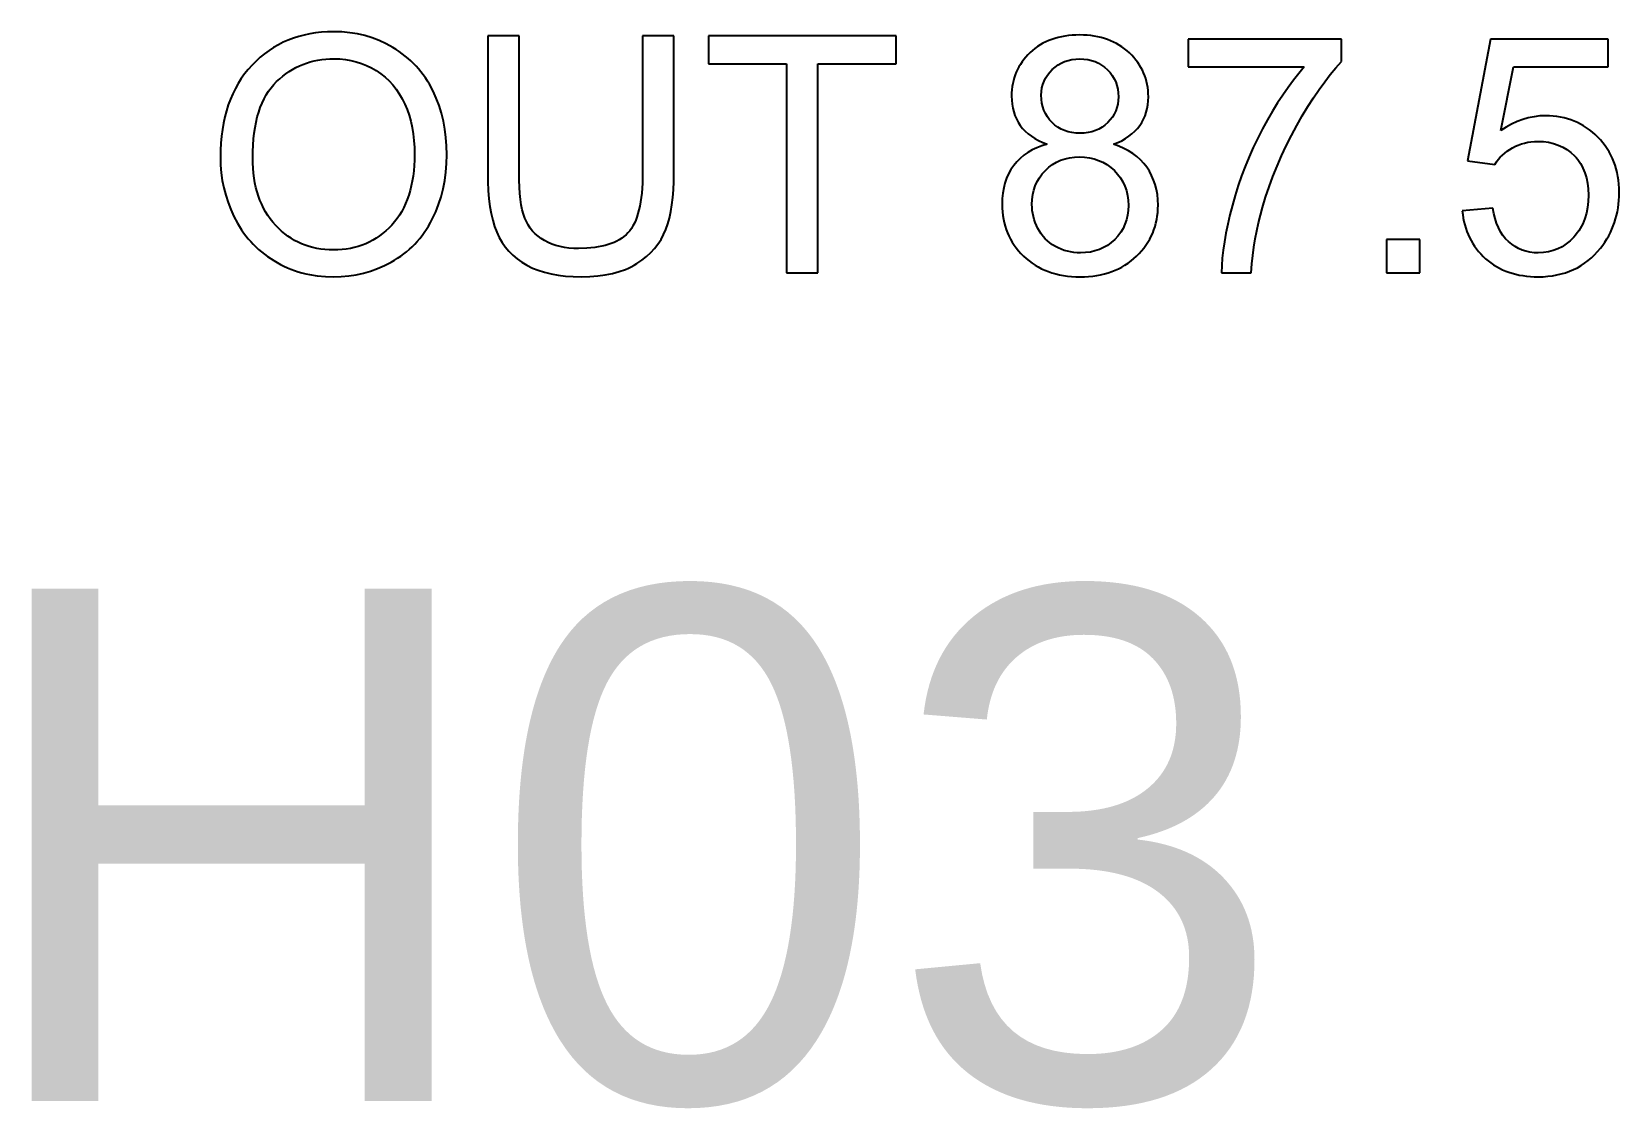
# Model space of a CAD drawing. Header units: millimetres. Extents: x 40 to 1360, y 134 to 546.
# Drawn here: x 314.03 to 328.28, y 346.43 to 356.1 of the extents above; entities that cross this region are included whole.
import ezdxf

# ---------------------------------------------------------------- set-up
doc = ezdxf.new("R2010")
doc.units = ezdxf.units.MM
doc.layers.add('ANNOTATIONS', color=7, linetype='CONTINUOUS', lineweight=18)
doc.layers.add('VISIBLE', color=7, linetype='CONTINUOUS', lineweight=25)
doc.styles.add('CJK', font='Arial Unicode.ttf')

msp = doc.modelspace()

# ---------------------------------------------------------------- linework, layer by layer
at = {"layer": 'VISIBLE'}
for p, q in [((316.37683, 356.04268), (316.33032, 356.02513)), ((316.42463, 356.05789), (316.37683, 356.04268)), ((316.47373, 356.07075), (316.42463, 356.05789)), ((316.52411, 356.08128), (316.47373, 356.07075)), ((316.57579, 356.08947), (316.52411, 356.08128)), ((316.62875, 356.09532), (316.57579, 356.08947)), ((316.68301, 356.09883), (316.62875, 356.09532)), ((316.73856, 356.1), (316.68301, 356.09883)), ((316.81126, 356.0978), (316.73856, 356.1)), ((316.88214, 356.09121), (316.81126, 356.0978)), ((316.9512, 356.08022), (316.88214, 356.09121)), ((317.01846, 356.06483), (316.9512, 356.08022)), ((317.0839, 356.04505), (317.01846, 356.06483)), ((317.14753, 356.02087), (317.0839, 356.04505)), ((318.12063, 356.06229), (318.12063, 354.83395)), ((318.40198, 356.06229), (318.12063, 356.06229)), ((318.40198, 354.8354), (318.40198, 356.06229)), ((319.5114, 356.06229), (319.5114, 354.8354)), ((319.79275, 356.06229), (319.5114, 356.06229)), ((319.79275, 354.83395), (319.79275, 356.06229)), ((320.10165, 356.06229), (320.10165, 355.8114)), ((321.78682, 356.06229), (320.10165, 356.06229)), ((321.78682, 355.8114), (321.78682, 356.06229)), ((323.18484, 356.03148), (323.15753, 356.02098)), ((323.213, 356.04074), (323.18484, 356.03148)), ((323.24203, 356.04877), (323.213, 356.04074)), ((323.27192, 356.05556), (323.24203, 356.04877)), ((323.30267, 356.06112), (323.27192, 356.05556)), ((323.33428, 356.06544), (323.30267, 356.06112)), ((323.36675, 356.06853), (323.33428, 356.06544)), ((323.40008, 356.07038), (323.36675, 356.06853)), ((323.43428, 356.071), (323.40008, 356.07038)), ((323.46866, 356.07036), (323.43428, 356.071)), ((323.50219, 356.06847), (323.46866, 356.07036)), ((323.53487, 356.06531), (323.50219, 356.06847)), ((323.5667, 356.06089), (323.53487, 356.06531)), ((323.59768, 356.0552), (323.5667, 356.06089)), ((323.62782, 356.04826), (323.59768, 356.0552)), ((323.6571, 356.04004), (323.62782, 356.04826)), ((323.68553, 356.03057), (323.6571, 356.04004)), ((323.71311, 356.01983), (323.68553, 356.03057)), ((324.41028, 356.03474), (324.41028, 355.78385)), ((325.78655, 356.03474), (324.41028, 356.03474)), ((325.78655, 355.83171), (325.78655, 356.03474)), ((327.12221, 356.03329), (326.91628, 354.94127)), ((328.17943, 356.03329), (327.12221, 356.03329)), ((328.17943, 355.78385), (328.17943, 356.03329)), ((316.11715, 355.9023), (316.07839, 355.87072)), ((316.1572, 355.93155), (316.11715, 355.9023)), ((316.19854, 355.95845), (316.1572, 355.93155)), ((316.24118, 355.98302), (316.19854, 355.95845)), ((316.28511, 356.00524), (316.24118, 355.98302)), ((316.33032, 356.02513), (316.28511, 356.00524)), ((317.20934, 355.9923), (317.14753, 356.02087)), ((317.26935, 355.95933), (317.20934, 355.9923)), ((317.29846, 355.94131), (317.26935, 355.95933)), ((317.32669, 355.92243), (317.29846, 355.94131)), ((317.35404, 355.90268), (317.32669, 355.92243)), ((317.38052, 355.88206), (317.35404, 355.90268)), ((322.97031, 355.89287), (322.95142, 355.87225)), ((322.99051, 355.91292), (322.97031, 355.89287)), ((323.01179, 355.93206), (322.99051, 355.91292)), ((323.03392, 355.94997), (323.01179, 355.93206)), ((323.05692, 355.96664), (323.03392, 355.94997)), ((323.08078, 355.98208), (323.05692, 355.96664)), ((323.10551, 355.99628), (323.08078, 355.98208)), ((323.13109, 356.00925), (323.10551, 355.99628)), ((323.15753, 356.02098), (323.13109, 356.00925)), ((323.73985, 356.00783), (323.71311, 356.01983)), ((323.76573, 355.99457), (323.73985, 356.00783)), ((323.79076, 355.98004), (323.76573, 355.99457)), ((323.81495, 355.96425), (323.79076, 355.98004)), ((323.83828, 355.94719), (323.81495, 355.96425)), ((323.86076, 355.92888), (323.83828, 355.94719)), ((323.8824, 355.90929), (323.86076, 355.92888)), ((323.90295, 355.88881), (323.8824, 355.90929)), ((323.92217, 355.86777), (323.90295, 355.88881)), ((315.97033, 355.7622), (315.93813, 355.72207)), ((316.00475, 355.80053), (315.97033, 355.7622)), ((316.04092, 355.83679), (316.00475, 355.80053)), ((316.07839, 355.87072), (316.04092, 355.83679)), ((316.3096, 355.72234), (316.3388, 355.74238)), ((316.3388, 355.74238), (316.36865, 355.76082)), ((316.36865, 355.76082), (316.39915, 355.77765)), ((316.39915, 355.77765), (316.43031, 355.79288)), ((316.43031, 355.79288), (316.46211, 355.80651)), ((316.46211, 355.80651), (316.49457, 355.81853)), ((316.49457, 355.81853), (316.52768, 355.82895)), ((316.52768, 355.82895), (316.56144, 355.83777)), ((316.56144, 355.83777), (316.59585, 355.84499)), ((316.59585, 355.84499), (316.63091, 355.8506)), ((316.63091, 355.8506), (316.66663, 355.85461)), ((316.66663, 355.85461), (316.703, 355.85701)), ((316.703, 355.85701), (316.74001, 355.85781)), ((316.74001, 355.85781), (316.79194, 355.85615)), ((316.79194, 355.85615), (316.84257, 355.85115)), ((316.84257, 355.85115), (316.89191, 355.84282)), ((316.89191, 355.84282), (316.93996, 355.83116)), ((316.93996, 355.83116), (316.98672, 355.81617)), ((316.98672, 355.81617), (317.03219, 355.79785)), ((317.03219, 355.79785), (317.07636, 355.7762)), ((317.07636, 355.7762), (317.11925, 355.75122)), ((317.11925, 355.75122), (317.16022, 355.72321)), ((317.40611, 355.86057), (317.38052, 355.88206)), ((317.43083, 355.83822), (317.40611, 355.86057)), ((317.45467, 355.815), (317.43083, 355.83822)), ((317.47764, 355.79092), (317.45467, 355.815)), ((317.49972, 355.76597), (317.47764, 355.79092)), ((317.52093, 355.74015), (317.49972, 355.76597)), ((320.10165, 355.8114), (320.80211, 355.8114)), ((320.80211, 355.8114), (320.80211, 353.93626)), ((321.08345, 355.8114), (321.78682, 355.8114)), ((321.08345, 353.93626), (321.08345, 355.8114)), ((322.8765, 355.76045), (322.86543, 355.73635)), ((322.88888, 355.78396), (322.8765, 355.76045)), ((322.90256, 355.8069), (322.88888, 355.78396)), ((322.91754, 355.82926), (322.90256, 355.8069)), ((322.93383, 355.85104), (322.91754, 355.82926)), ((322.95142, 355.87225), (322.93383, 355.85104)), ((323.16608, 355.73613), (323.18919, 355.76065)), ((323.18919, 355.76065), (323.21464, 355.78308)), ((323.21464, 355.78308), (323.24167, 355.80252)), ((323.24167, 355.80252), (323.27029, 355.81897)), ((323.27029, 355.81897), (323.30049, 355.83243)), ((323.30049, 355.83243), (323.33229, 355.8429)), ((323.33229, 355.8429), (323.36566, 355.85038)), ((323.36566, 355.85038), (323.40063, 355.85487)), ((323.40063, 355.85487), (323.43718, 355.85636)), ((323.43718, 355.85636), (323.4734, 355.85483)), ((323.4734, 355.85483), (323.5081, 355.85024)), ((323.5081, 355.85024), (323.54129, 355.8426)), ((323.54129, 355.8426), (323.57296, 355.83189)), ((323.57296, 355.83189), (323.60311, 355.81812)), ((323.60311, 355.81812), (323.63174, 355.8013)), ((323.63174, 355.8013), (323.65885, 355.78141)), ((323.65885, 355.78141), (323.68444, 355.75847)), ((323.68444, 355.75847), (323.70773, 355.73328)), ((323.94006, 355.84618), (323.92217, 355.86777)), ((323.95663, 355.82405), (323.94006, 355.84618)), ((323.97188, 355.80136), (323.95663, 355.82405)), ((323.9858, 355.77813), (323.97188, 355.80136)), ((323.99839, 355.75434), (323.9858, 355.77813)), ((324.00966, 355.73001), (323.99839, 355.75434)), ((324.41028, 355.78385), (325.45155, 355.78385)), ((325.45155, 355.78385), (325.40223, 355.72567)), ((325.68526, 355.71478), (325.73585, 355.77547)), ((325.73585, 355.77547), (325.78655, 355.83171)), ((327.21648, 355.21246), (327.33105, 355.78385)), ((327.33105, 355.78385), (328.17943, 355.78385)), ((315.88039, 355.63642), (315.85485, 355.59091)), ((315.90815, 355.68014), (315.88039, 355.63642)), ((315.93813, 355.72207), (315.90815, 355.68014)), ((316.17543, 355.59701), (316.19983, 355.62588)), ((316.19983, 355.62588), (316.22591, 355.6526)), ((316.22591, 355.6526), (316.25315, 355.67745)), ((316.25315, 355.67745), (316.28105, 355.7007)), ((316.28105, 355.7007), (316.3096, 355.72234)), ((317.16022, 355.72321), (317.19865, 355.69249)), ((317.19865, 355.69249), (317.23454, 355.65904)), ((317.23454, 355.65904), (317.2679, 355.62287)), ((317.2679, 355.62287), (317.29871, 355.58399)), ((317.54126, 355.71347), (317.52093, 355.74015)), ((317.56071, 355.68591), (317.54126, 355.71347)), ((317.57928, 355.6575), (317.56071, 355.68591)), ((317.59697, 355.62821), (317.57928, 355.6575)), ((317.62973, 355.56704), (317.59697, 355.62821)), ((322.82959, 355.60722), (322.82634, 355.57966)), ((322.83415, 355.6342), (322.82959, 355.60722)), ((322.84002, 355.66061), (322.83415, 355.6342)), ((322.84718, 355.68643), (322.84002, 355.66061)), ((322.85565, 355.71168), (322.84718, 355.68643)), ((322.86543, 355.73635), (322.85565, 355.71168)), ((323.09674, 355.59586), (323.10444, 355.62627)), ((323.10444, 355.62627), (323.11523, 355.6555)), ((323.11523, 355.6555), (323.1291, 355.68356)), ((323.1291, 355.68356), (323.14604, 355.71043)), ((323.14604, 355.71043), (323.16608, 355.73613)), ((323.70773, 355.73328), (323.7279, 355.70667)), ((323.7279, 355.70667), (323.74498, 355.67863)), ((323.74498, 355.67863), (323.75895, 355.64916)), ((323.75895, 355.64916), (323.76981, 355.61826)), ((323.76981, 355.61826), (323.77757, 355.58594)), ((324.0196, 355.70513), (324.00966, 355.73001)), ((324.02822, 355.67969), (324.0196, 355.70513)), ((324.03551, 355.65371), (324.02822, 355.67969)), ((324.04147, 355.62718), (324.03551, 355.65371)), ((324.04611, 355.6001), (324.04147, 355.62718)), ((324.04943, 355.57247), (324.04611, 355.6001)), ((325.3057, 355.59959), (325.25849, 355.53169)), ((325.35361, 355.66425), (325.3057, 355.59959)), ((325.40223, 355.72567), (325.35361, 355.66425)), ((325.58443, 355.58009), (325.63479, 355.64966)), ((325.63479, 355.64966), (325.68526, 355.71478)), ((315.81044, 355.49449), (315.79156, 355.44359)), ((315.83153, 355.5436), (315.81044, 355.49449)), ((315.85485, 355.59091), (315.83153, 355.5436)), ((316.07869, 355.42045), (316.09467, 355.46005)), ((316.09467, 355.46005), (316.11234, 355.49751)), ((316.11234, 355.49751), (316.13169, 355.53282)), ((316.13169, 355.53282), (316.15272, 355.56599)), ((316.15272, 355.56599), (316.17543, 355.59701)), ((317.29871, 355.58399), (317.32699, 355.54239)), ((317.32699, 355.54239), (317.35274, 355.49806)), ((317.35274, 355.49806), (317.37594, 355.45102)), ((317.65879, 355.50308), (317.62973, 355.56704)), ((317.68398, 355.43702), (317.65879, 355.50308)), ((322.82438, 355.55152), (322.82373, 355.52281)), ((322.82373, 355.52281), (322.82495, 355.48506)), ((322.82634, 355.57966), (322.82438, 355.55152)), ((322.82495, 355.48506), (322.82863, 355.44867)), ((323.09057, 355.53151), (323.09211, 355.56428)), ((323.09209, 355.49466), (323.09057, 355.53151)), ((323.09665, 355.45954), (323.09209, 355.49466)), ((323.09211, 355.56428), (323.09674, 355.59586)), ((323.10424, 355.42614), (323.09665, 355.45954)), ((323.77757, 355.58594), (323.78223, 355.55219)), ((323.78228, 355.48323), (323.77776, 355.4508)), ((323.78223, 355.55219), (323.78378, 355.51701)), ((323.78378, 355.51701), (323.78228, 355.48323)), ((324.04723, 355.444), (324.05086, 355.47918)), ((324.05141, 355.54429), (324.04943, 355.57247)), ((324.05086, 355.47918), (324.05208, 355.51556)), ((324.05208, 355.51556), (324.05141, 355.54429)), ((325.21198, 355.46055), (325.16617, 355.38617)), ((325.25849, 355.53169), (325.21198, 355.46055)), ((325.48404, 355.42764), (325.53418, 355.50609)), ((325.53418, 355.50609), (325.58443, 355.58009)), ((315.76047, 355.3364), (315.74826, 355.28011)), ((315.77491, 355.39089), (315.76047, 355.3364)), ((315.79156, 355.44359), (315.77491, 355.39089)), ((316.04083, 355.28874), (316.05177, 355.33479)), ((316.05177, 355.33479), (316.06439, 355.37869)), ((316.06439, 355.37869), (316.07869, 355.42045)), ((317.37594, 355.45102), (317.3965, 355.40159)), ((317.3965, 355.40159), (317.41433, 355.35009)), ((317.41433, 355.35009), (317.42941, 355.29654)), ((317.70529, 355.36885), (317.68398, 355.43702)), ((317.72273, 355.29857), (317.70529, 355.36885)), ((322.82863, 355.44867), (322.83474, 355.41363)), ((322.83474, 355.41363), (322.84331, 355.37996)), ((322.84331, 355.37996), (322.85432, 355.34765)), ((322.85432, 355.34765), (322.86778, 355.31669)), ((322.86778, 355.31669), (322.88369, 355.2871)), ((323.11486, 355.39446), (323.10424, 355.42614)), ((323.12853, 355.36451), (323.11486, 355.39446)), ((323.14523, 355.33627), (323.12853, 355.36451)), ((323.16497, 355.30976), (323.14523, 355.33627)), ((323.72954, 355.33441), (323.70995, 355.30866)), ((323.74611, 355.3615), (323.72954, 355.33441)), ((323.75967, 355.38993), (323.74611, 355.3615)), ((323.77022, 355.41969), (323.75967, 355.38993)), ((323.77776, 355.4508), (323.77022, 355.41969)), ((323.99267, 355.28611), (324.00843, 355.31529)), ((324.00843, 355.31529), (324.02177, 355.34566)), ((324.02177, 355.34566), (324.03268, 355.37724)), ((324.03268, 355.37724), (324.04117, 355.41002)), ((324.04117, 355.41002), (324.04723, 355.444)), ((325.16617, 355.38617), (325.12107, 355.30855)), ((325.38411, 355.25742), (325.43402, 355.34475)), ((325.43402, 355.34475), (325.48404, 355.42764)), ((327.46313, 355.32712), (327.41262, 355.31252)), ((327.51423, 355.33754), (327.46313, 355.32712)), ((327.56592, 355.3438), (327.51423, 355.33754)), ((327.61819, 355.34588), (327.56592, 355.3438)), ((327.65266, 355.34513), (327.61819, 355.34588)), ((327.68645, 355.34287), (327.65266, 355.34513)), ((327.71955, 355.3391), (327.68645, 355.34287)), ((327.75198, 355.33382), (327.71955, 355.3391)), ((327.78372, 355.32704), (327.75198, 355.33382)), ((327.81479, 355.31876), (327.78372, 355.32704)), ((327.84518, 355.30896), (327.81479, 355.31876)), ((315.73827, 355.22202), (315.73049, 355.16214)), ((315.74826, 355.28011), (315.73827, 355.22202)), ((316.01812, 355.13772), (316.02401, 355.19021)), ((316.02401, 355.19021), (316.03158, 355.24055)), ((316.03158, 355.24055), (316.04083, 355.28874)), ((317.42941, 355.29654), (317.44174, 355.24092)), ((317.44174, 355.24092), (317.45134, 355.18324)), ((317.45134, 355.18324), (317.45819, 355.1235)), ((317.73629, 355.22618), (317.72273, 355.29857)), ((317.74597, 355.15169), (317.73629, 355.22618)), ((322.88369, 355.2871), (322.90204, 355.25887)), ((322.90204, 355.25887), (322.92294, 355.2321)), ((322.92294, 355.2321), (322.94646, 355.20693)), ((322.94646, 355.20693), (322.97261, 355.18334)), ((322.97261, 355.18334), (323.00138, 355.16134)), ((323.18774, 355.28497), (323.16497, 355.30976)), ((323.21294, 355.26254), (323.18774, 355.28497)), ((323.23995, 355.24309), (323.21294, 355.26254)), ((323.26877, 355.22664), (323.23995, 355.24309)), ((323.29941, 355.21318), (323.26877, 355.22664)), ((323.33186, 355.20272), (323.29941, 355.21318)), ((323.36612, 355.19524), (323.33186, 355.20272)), ((323.40219, 355.19075), (323.36612, 355.19524)), ((323.44008, 355.18926), (323.40219, 355.19075)), ((323.47694, 355.19074), (323.44008, 355.18926)), ((323.51209, 355.19519), (323.47694, 355.19074)), ((323.54555, 355.20261), (323.51209, 355.19519)), ((323.57731, 355.213), (323.54555, 355.20261)), ((323.60737, 355.22636), (323.57731, 355.213)), ((323.63572, 355.24269), (323.60737, 355.22636)), ((323.66238, 355.26198), (323.63572, 355.24269)), ((323.68734, 355.28425), (323.66238, 355.26198)), ((323.70995, 355.30866), (323.68734, 355.28425)), ((323.87678, 355.16116), (323.90498, 355.18306)), ((323.90498, 355.18306), (323.93066, 355.20652)), ((323.93066, 355.20652), (323.95383, 355.23155)), ((323.95383, 355.23155), (323.97449, 355.25814)), ((323.97449, 355.25814), (323.99267, 355.28611)), ((325.07666, 355.22769), (325.03389, 355.14481)), ((325.12107, 355.30855), (325.07666, 355.22769)), ((325.33568, 355.16755), (325.38411, 355.25742)), ((327.26463, 355.24373), (327.21648, 355.21246)), ((327.31337, 355.27083), (327.26463, 355.24373)), ((327.3627, 355.29376), (327.31337, 355.27083)), ((327.41262, 355.31252), (327.3627, 355.29376)), ((327.87488, 355.29766), (327.84518, 355.30896)), ((327.90391, 355.28485), (327.87488, 355.29766)), ((327.93226, 355.27054), (327.90391, 355.28485)), ((327.95993, 355.25471), (327.93226, 355.27054)), ((327.98691, 355.23738), (327.95993, 355.25471)), ((328.01322, 355.21855), (327.98691, 355.23738)), ((328.03885, 355.19821), (328.01322, 355.21855)), ((328.0638, 355.17636), (328.03885, 355.19821)), ((328.08807, 355.153), (328.0638, 355.17636)), ((315.72161, 355.03699), (315.7205, 354.97172)), ((315.72494, 355.10046), (315.72161, 355.03699)), ((315.73049, 355.16214), (315.72494, 355.10046)), ((316.01139, 355.0263), (316.01391, 355.08308)), ((316.01391, 355.08308), (316.01812, 355.13772)), ((317.45819, 355.1235), (317.46231, 355.06169)), ((317.46231, 355.06169), (317.46368, 354.99782)), ((317.75179, 355.07508), (317.74597, 355.15169)), ((317.75372, 354.99637), (317.75179, 355.07508)), ((323.00958, 355.03858), (322.97075, 355.01613)), ((323.00138, 355.16134), (323.03279, 355.14092)), ((323.05119, 355.05824), (323.00958, 355.03858)), ((323.03279, 355.14092), (323.06683, 355.12209)), ((323.09559, 355.07511), (323.05119, 355.05824)), ((323.06683, 355.12209), (323.10349, 355.10485)), ((323.14278, 355.08919), (323.09559, 355.07511)), ((323.10349, 355.10485), (323.14278, 355.08919)), ((323.73883, 355.08919), (323.77709, 355.10484)), ((323.78631, 355.07201), (323.73883, 355.08919)), ((323.77709, 355.10484), (323.81283, 355.12205)), ((323.83087, 355.05239), (323.78631, 355.07201)), ((323.81283, 355.12205), (323.84606, 355.14082)), ((323.87251, 355.03032), (323.83087, 355.05239)), ((323.84606, 355.14082), (323.87678, 355.16116)), ((323.91122, 355.0058), (323.87251, 355.03032)), ((324.99368, 355.06114), (324.95603, 354.97667)), ((325.03389, 355.14481), (324.99368, 355.06114)), ((325.2473, 354.98591), (325.29007, 355.07704)), ((325.29007, 355.07704), (325.33568, 355.16755)), ((327.27286, 355.02724), (327.2962, 355.04316)), ((327.2962, 355.04316), (327.3209, 355.05801)), ((327.3209, 355.05801), (327.34666, 355.07144)), ((327.34666, 355.07144), (327.3732, 355.08307)), ((327.3732, 355.08307), (327.4005, 355.09292)), ((327.4005, 355.09292), (327.42858, 355.10097)), ((327.42858, 355.10097), (327.45742, 355.10724)), ((327.45742, 355.10724), (327.48704, 355.11171)), ((327.48704, 355.11171), (327.51743, 355.1144)), ((327.51743, 355.1144), (327.54858, 355.11529)), ((327.54858, 355.11529), (327.59813, 355.11328)), ((327.59813, 355.11328), (327.64525, 355.10723)), ((327.64525, 355.10723), (327.68995, 355.09714)), ((327.68995, 355.09714), (327.73222, 355.08303)), ((327.73222, 355.08303), (327.77207, 355.06488)), ((327.77207, 355.06488), (327.80949, 355.04269)), ((327.80949, 355.04269), (327.84449, 355.01647)), ((328.11125, 355.12846), (328.08807, 355.153)), ((328.13294, 355.10306), (328.11125, 355.12846)), ((328.15312, 355.07679), (328.13294, 355.10306)), ((328.17182, 355.04967), (328.15312, 355.07679)), ((328.18902, 355.02169), (328.17182, 355.04967)), ((315.7205, 354.97172), (315.7224, 354.9022)), ((315.7224, 354.9022), (315.72811, 354.83359)), ((316.01055, 354.96737), (316.01139, 355.0263)), ((316.01135, 354.91997), (316.01055, 354.96737)), ((316.01378, 354.87384), (316.01135, 354.91997)), ((317.46047, 354.89814), (317.45646, 354.8505)), ((317.46288, 354.94725), (317.46047, 354.89814)), ((317.46368, 354.99782), (317.46288, 354.94725)), ((317.74557, 354.83893), (317.75169, 354.91659)), ((317.75169, 354.91659), (317.75372, 354.99637)), ((322.84331, 354.89848), (322.81867, 354.86244)), ((322.87099, 354.93208), (322.84331, 354.89848)), ((322.90145, 354.96288), (322.87099, 354.93208)), ((322.93471, 354.9909), (322.90145, 354.96288)), ((322.97075, 355.01613), (322.93471, 354.9909)), ((323.15881, 354.8828), (323.19204, 354.90755)), ((323.19204, 354.90755), (323.22725, 354.92849)), ((323.22725, 354.92849), (323.26442, 354.94562)), ((323.26442, 354.94562), (323.30356, 354.95894)), ((323.30356, 354.95894), (323.34468, 354.96846)), ((323.34468, 354.96846), (323.38777, 354.97417)), ((323.38777, 354.97417), (323.43283, 354.97607)), ((323.43283, 354.97607), (323.47897, 354.97415)), ((323.47897, 354.97415), (323.52315, 354.96837)), ((323.52315, 354.96837), (323.56535, 354.95874)), ((323.56535, 354.95874), (323.60559, 354.94525)), ((323.60559, 354.94525), (323.64385, 354.92792)), ((323.64385, 354.92792), (323.68014, 354.90673)), ((323.68014, 354.90673), (323.71446, 354.88169)), ((323.94701, 354.97884), (323.91122, 355.0058)), ((323.97988, 354.94942), (323.94701, 354.97884)), ((324.00983, 354.91756), (323.97988, 354.94942)), ((324.03685, 354.88326), (324.00983, 354.91756)), ((324.92095, 354.89141), (324.88842, 354.80536)), ((324.95603, 354.97667), (324.92095, 354.89141)), ((325.17026, 354.80173), (325.20737, 354.89413)), ((325.20737, 354.89413), (325.2473, 354.98591)), ((326.91628, 354.94127), (327.16137, 354.90936)), ((327.16137, 354.90936), (327.17655, 354.93167)), ((327.17655, 354.93167), (327.19309, 354.95291)), ((327.19309, 354.95291), (327.211, 354.97309)), ((327.211, 354.97309), (327.23026, 354.99221)), ((327.23026, 354.99221), (327.25088, 355.01025)), ((327.25088, 355.01025), (327.27286, 355.02724)), ((327.84449, 355.01647), (327.87706, 354.98622)), ((327.87706, 354.98622), (327.89225, 354.96972)), ((327.89225, 354.96972), (327.90646, 354.95248)), ((327.90646, 354.95248), (327.91969, 354.93451)), ((327.91969, 354.93451), (327.93194, 354.9158)), ((327.93194, 354.9158), (327.94321, 354.89635)), ((327.94321, 354.89635), (327.9535, 354.87616)), ((328.20472, 354.99284), (328.18902, 355.02169)), ((328.21893, 354.96313), (328.20472, 354.99284)), ((328.23164, 354.93256), (328.21893, 354.96313)), ((328.24286, 354.90114), (328.23164, 354.93256)), ((328.25258, 354.86884), (328.24286, 354.90114)), ((315.72811, 354.83359), (315.73763, 354.76588)), ((315.73763, 354.76588), (315.75096, 354.69908)), ((316.01781, 354.82899), (316.01378, 354.87384)), ((316.02346, 354.78541), (316.01781, 354.82899)), ((316.03073, 354.74311), (316.02346, 354.78541)), ((316.03961, 354.70208), (316.03073, 354.74311)), ((317.44364, 354.75958), (317.43482, 354.71632)), ((317.45085, 354.80431), (317.44364, 354.75958)), ((317.45646, 354.8505), (317.45085, 354.80431)), ((317.72109, 354.69001), (317.73537, 354.76341)), ((317.73537, 354.76341), (317.74557, 354.83893)), ((318.12063, 354.83395), (318.1219, 354.7517)), ((318.1219, 354.7517), (318.12571, 354.67392)), ((318.40278, 354.76843), (318.40198, 354.8354)), ((318.4052, 354.70601), (318.40278, 354.76843)), ((319.5114, 354.8354), (319.50934, 354.73939)), ((319.78822, 354.68195), (319.79162, 354.75589)), ((319.79162, 354.75589), (319.79275, 354.83395)), ((322.77924, 354.78404), (322.76445, 354.74168)), ((322.79731, 354.8243), (322.77924, 354.78404)), ((322.81867, 354.86244), (322.79731, 354.8243)), ((323.03673, 354.71721), (323.05376, 354.75432)), ((323.05376, 354.75432), (323.07458, 354.78954)), ((323.07458, 354.78954), (323.09917, 354.82285)), ((323.09917, 354.82285), (323.12755, 354.85425)), ((323.12755, 354.85425), (323.15881, 354.8828)), ((323.71446, 354.88169), (323.7468, 354.8528)), ((323.7468, 354.8528), (323.7762, 354.82096)), ((323.7762, 354.82096), (323.80169, 354.78709)), ((323.80169, 354.78709), (323.82325, 354.75117)), ((323.82325, 354.75117), (323.84089, 354.71322)), ((324.06081, 354.84686), (324.03685, 354.88326)), ((324.08158, 354.80875), (324.06081, 354.84686)), ((324.09915, 354.76891), (324.08158, 354.80875)), ((324.11353, 354.72736), (324.09915, 354.76891)), ((324.88842, 354.80536), (324.85845, 354.71852)), ((325.13599, 354.70868), (325.17026, 354.80173)), ((327.9535, 354.87616), (327.97114, 354.83359)), ((327.97114, 354.83359), (327.98486, 354.78806)), ((327.98486, 354.78806), (327.99466, 354.73959)), ((328.2608, 354.83569), (328.25258, 354.86884)), ((328.26753, 354.80168), (328.2608, 354.83569)), ((328.27277, 354.76681), (328.26753, 354.80168)), ((328.27651, 354.73107), (328.27277, 354.76681)), ((315.75096, 354.69908), (315.76809, 354.63318)), ((315.76809, 354.63318), (315.78902, 354.56819)), ((316.0501, 354.66233), (316.03961, 354.70208)), ((316.06221, 354.62385), (316.0501, 354.66233)), ((316.07593, 354.58664), (316.06221, 354.62385)), ((317.41238, 354.63418), (317.39875, 354.5953)), ((317.4244, 354.67452), (317.41238, 354.63418)), ((317.43482, 354.71632), (317.4244, 354.67452)), ((317.68031, 354.54961), (317.70274, 354.61875)), ((317.70274, 354.61875), (317.72109, 354.69001)), ((318.12571, 354.67392), (318.13205, 354.60061)), ((318.13205, 354.60061), (318.14094, 354.53176)), ((318.40922, 354.64815), (318.4052, 354.70601)), ((318.41485, 354.59484), (318.40922, 354.64815)), ((319.49852, 354.61058), (319.49285, 354.57171)), ((319.50316, 354.65149), (319.49852, 354.61058)), ((319.50934, 354.73939), (319.50316, 354.65149)), ((319.77462, 354.54644), (319.78255, 354.61213)), ((319.78255, 354.61213), (319.78822, 354.68195)), ((322.73981, 354.60195), (322.73817, 354.55115)), ((322.74474, 354.65063), (322.73981, 354.60195)), ((322.75295, 354.69721), (322.74474, 354.65063)), ((322.76445, 354.74168), (322.75295, 354.69721)), ((323.00835, 354.59443), (323.01403, 354.63726)), ((323.01403, 354.63726), (323.02349, 354.67818)), ((323.02349, 354.67818), (323.03673, 354.71721)), ((323.84089, 354.71322), (323.85461, 354.67322)), ((323.85461, 354.67322), (323.86441, 354.63119)), ((323.86441, 354.63119), (323.87029, 354.58711)), ((324.12471, 354.68408), (324.11353, 354.72736)), ((324.1327, 354.63907), (324.12471, 354.68408)), ((324.13749, 354.59235), (324.1327, 354.63907)), ((324.83104, 354.63088), (324.8062, 354.54245)), ((324.85845, 354.71852), (324.83104, 354.63088)), ((325.07594, 354.5207), (325.10455, 354.61501)), ((325.10455, 354.61501), (325.13599, 354.70868)), ((327.99466, 354.73959), (328.00054, 354.68818)), ((328.0025, 354.63382), (328.00047, 354.57653)), ((328.00054, 354.68818), (328.0025, 354.63382)), ((328.27875, 354.69448), (328.27651, 354.73107)), ((328.27687, 354.5861), (328.27884, 354.62125)), ((328.2795, 354.65702), (328.27875, 354.69448)), ((328.27884, 354.62125), (328.2795, 354.65702)), ((315.78902, 354.56819), (315.81377, 354.50411)), ((315.81377, 354.50411), (315.84232, 354.44094)), ((316.09127, 354.55071), (316.07593, 354.58664)), ((316.10823, 354.51606), (316.09127, 354.55071)), ((316.12679, 354.48268), (316.10823, 354.51606)), ((316.14697, 354.45057), (316.12679, 354.48268)), ((317.34825, 354.48743), (317.32821, 354.4544)), ((317.36669, 354.52193), (317.34825, 354.48743)), ((317.38352, 354.55788), (317.36669, 354.52193)), ((317.39875, 354.5953), (317.38352, 354.55788)), ((317.6232, 354.41773), (317.65379, 354.48261)), ((317.65379, 354.48261), (317.68031, 354.54961)), ((318.14094, 354.53176), (318.15236, 354.46737)), ((318.15236, 354.46737), (318.16632, 354.40744)), ((318.42209, 354.54609), (318.41485, 354.59484)), ((318.43094, 354.50189), (318.42209, 354.54609)), ((318.44139, 354.46225), (318.43094, 354.50189)), ((318.45346, 354.42716), (318.44139, 354.46225)), ((319.46965, 354.46724), (319.45985, 354.43647)), ((319.47841, 354.50003), (319.46965, 354.46724)), ((319.48614, 354.53486), (319.47841, 354.50003)), ((319.49285, 354.57171), (319.48614, 354.53486)), ((319.75196, 354.42743), (319.76442, 354.48487)), ((319.76442, 354.48487), (319.77462, 354.54644)), ((322.73817, 354.55115), (322.73892, 354.51671)), ((322.73892, 354.51671), (322.74118, 354.48298)), ((322.74118, 354.48298), (322.74495, 354.44997)), ((323.00646, 354.5497), (323.00835, 354.59443)), ((323.00729, 354.5219), (323.00646, 354.5497)), ((323.00977, 354.49432), (323.00729, 354.5219)), ((323.0139, 354.46697), (323.00977, 354.49432)), ((323.01969, 354.43985), (323.0139, 354.46697)), ((323.87034, 354.49561), (323.86463, 354.45227)), ((323.87029, 354.58711), (323.87225, 354.541)), ((323.87225, 354.541), (323.87034, 354.49561)), ((324.13231, 354.44472), (324.13608, 354.4771)), ((324.13608, 354.4771), (324.13834, 354.51016)), ((324.13909, 354.5439), (324.13749, 354.59235)), ((324.13834, 354.51016), (324.13909, 354.5439)), ((324.8062, 354.54245), (324.78404, 354.45526)), ((325.05724, 354.4532), (325.07594, 354.5207)), ((327.14397, 354.51635), (326.86987, 354.49314)), ((326.86987, 354.49314), (326.87375, 354.46002)), ((326.87375, 354.46002), (326.87886, 354.42773)), ((327.15284, 354.46787), (327.14397, 354.51635)), ((327.16423, 354.42249), (327.15284, 354.46787)), ((327.98415, 354.47067), (327.96987, 354.42208)), ((327.99435, 354.52215), (327.98415, 354.47067)), ((328.00047, 354.57653), (327.99435, 354.52215)), ((328.25584, 354.45159), (328.26307, 354.4843)), ((328.26307, 354.4843), (328.26898, 354.51762)), ((328.26898, 354.51762), (328.27358, 354.55155)), ((328.27358, 354.55155), (328.27687, 354.5861)), ((315.84232, 354.44094), (315.87457, 354.37987)), ((315.87457, 354.37987), (315.91039, 354.32211)), ((315.91039, 354.32211), (315.92965, 354.29447)), ((316.16877, 354.41974), (316.14697, 354.45057)), ((316.19218, 354.39018), (316.16877, 354.41974)), ((316.21721, 354.3619), (316.19218, 354.39018)), ((316.24345, 354.33512), (316.21721, 354.3619)), ((316.27051, 354.31006), (316.24345, 354.33512)), ((317.23238, 354.33703), (317.20541, 354.31173)), ((317.25847, 354.36407), (317.23238, 354.33703)), ((317.28332, 354.39272), (317.25847, 354.36407)), ((317.30657, 354.42283), (317.28332, 354.39272)), ((317.32821, 354.4544), (317.30657, 354.42283)), ((317.55115, 354.29786), (317.57043, 354.32638)), ((317.57043, 354.32638), (317.58887, 354.35586)), ((317.58887, 354.35586), (317.60646, 354.38631)), ((317.60646, 354.38631), (317.6232, 354.41773)), ((318.16632, 354.40744), (318.18281, 354.35198)), ((318.18281, 354.35198), (318.20185, 354.30099)), ((318.46749, 354.39529), (318.45346, 354.42716)), ((318.48382, 354.3653), (318.46749, 354.39529)), ((318.50247, 354.33719), (318.48382, 354.3653)), ((318.52343, 354.31096), (318.50247, 354.33719)), ((319.41036, 354.33369), (319.39541, 354.31306)), ((319.42428, 354.35634), (319.41036, 354.33369)), ((319.43717, 354.38102), (319.42428, 354.35634)), ((319.44903, 354.40773), (319.43717, 354.38102)), ((319.45985, 354.43647), (319.44903, 354.40773)), ((319.70029, 354.27888), (319.72024, 354.32492)), ((319.72024, 354.32492), (319.73723, 354.37411)), ((319.73723, 354.37411), (319.75196, 354.42743)), ((322.74495, 354.44997), (322.75022, 354.41769)), ((322.75022, 354.41769), (322.757, 354.38612)), ((322.757, 354.38612), (322.76529, 354.35527)), ((322.76529, 354.35527), (322.77509, 354.32514)), ((322.77509, 354.32514), (322.78639, 354.29573)), ((323.02714, 354.41295), (323.01969, 354.43985)), ((323.03624, 354.38628), (323.02714, 354.41295)), ((323.04699, 354.35984), (323.03624, 354.38628)), ((323.05939, 354.33362), (323.04699, 354.35984)), ((323.07343, 354.30825), (323.05939, 354.33362)), ((323.82466, 354.33446), (323.80372, 354.29927)), ((323.84179, 354.37169), (323.82466, 354.33446)), ((323.85512, 354.41096), (323.84179, 354.37169)), ((323.86463, 354.45227), (323.85512, 354.41096)), ((324.09087, 354.29301), (324.10217, 354.32199)), ((324.10217, 354.32199), (324.11197, 354.35166)), ((324.11197, 354.35166), (324.12025, 354.382)), ((324.12025, 354.382), (324.12704, 354.41302)), ((324.12704, 354.41302), (324.13231, 354.44472)), ((324.76468, 354.37132), (324.74814, 354.29066)), ((324.78404, 354.45526), (324.76468, 354.37132)), ((325.02516, 354.31343), (325.04032, 354.38411)), ((325.04032, 354.38411), (325.05724, 354.4532)), ((326.87886, 354.42773), (326.8852, 354.39626)), ((326.8852, 354.39626), (326.89276, 354.36561)), ((326.89276, 354.36561), (326.90156, 354.3358)), ((326.90156, 354.3358), (326.91158, 354.30681)), ((327.17813, 354.38022), (327.16423, 354.42249)), ((327.19455, 354.34105), (327.17813, 354.38022)), ((327.21348, 354.30499), (327.19455, 354.34105)), ((327.92909, 354.33362), (327.91634, 354.31332)), ((327.94081, 354.35465), (327.92909, 354.33362)), ((327.95152, 354.3764), (327.94081, 354.35465)), ((327.96121, 354.39888), (327.95152, 354.3764)), ((327.96987, 354.42208), (327.96121, 354.39888)), ((328.19999, 354.29722), (328.21379, 354.32687)), ((328.21379, 354.32687), (328.22627, 354.35713)), ((328.22627, 354.35713), (328.23744, 354.388)), ((328.23744, 354.388), (328.2473, 354.41949)), ((328.2473, 354.41949), (328.25584, 354.45159)), ((315.92965, 354.29447), (315.9498, 354.26766)), ((315.9498, 354.26766), (315.97084, 354.24167)), ((315.97084, 354.24167), (315.99278, 354.21651)), ((315.99278, 354.21651), (316.01562, 354.19218)), ((316.01562, 354.19218), (316.03935, 354.16868)), ((316.2984, 354.28674), (316.27051, 354.31006)), ((316.32711, 354.26514), (316.2984, 354.28674)), ((316.35663, 354.24527), (316.32711, 354.26514)), ((316.38698, 354.22713), (316.35663, 354.24527)), ((316.41816, 354.21071), (316.38698, 354.22713)), ((316.45015, 354.19603), (316.41816, 354.21071)), ((316.48296, 354.18307), (316.45015, 354.19603)), ((316.5166, 354.17184), (316.48296, 354.18307)), ((316.99205, 354.18349), (316.95806, 354.17214)), ((317.02516, 354.19657), (316.99205, 354.18349)), ((317.0574, 354.2114), (317.02516, 354.19657)), ((317.08876, 354.22798), (317.0574, 354.2114)), ((317.11924, 354.2463), (317.08876, 354.22798)), ((317.14884, 354.26636), (317.11924, 354.2463)), ((317.17757, 354.28817), (317.14884, 354.26636)), ((317.20541, 354.31173), (317.17757, 354.28817)), ((317.44195, 354.16982), (317.46549, 354.19349)), ((317.46549, 354.19349), (317.48818, 354.21813)), ((317.48818, 354.21813), (317.51002, 354.24374)), ((317.51002, 354.24374), (317.53101, 354.27032)), ((317.53101, 354.27032), (317.55115, 354.29786)), ((318.20185, 354.30099), (318.22385, 354.25366)), ((318.22385, 354.25366), (318.24925, 354.20922)), ((318.24925, 354.20922), (318.27805, 354.16765)), ((318.54671, 354.28661), (318.52343, 354.31096)), ((318.57229, 354.26414), (318.54671, 354.28661)), ((318.60018, 354.24356), (318.57229, 354.26414)), ((318.63039, 354.22485), (318.60018, 354.24356)), ((318.66262, 354.2082), (318.63039, 354.22485)), ((318.6966, 354.19376), (318.66262, 354.2082)), ((318.73232, 354.18155), (318.6966, 354.19376)), ((318.76979, 354.17156), (318.73232, 354.18155)), ((319.14479, 354.17357), (319.11366, 354.16753)), ((319.17453, 354.18072), (319.14479, 354.17357)), ((319.20287, 354.18896), (319.17453, 354.18072)), ((319.22982, 354.1983), (319.20287, 354.18896)), ((319.25537, 354.20874), (319.22982, 354.1983)), ((319.27953, 354.22028), (319.25537, 354.20874)), ((319.3023, 354.23292), (319.27953, 354.22028)), ((319.32367, 354.24666), (319.3023, 354.23292)), ((319.34365, 354.26149), (319.32367, 354.24666)), ((319.36224, 354.27743), (319.34365, 354.26149)), ((319.37943, 354.29446), (319.36224, 354.27743)), ((319.39541, 354.31306), (319.37943, 354.29446)), ((319.61854, 354.15397), (319.64944, 354.19341)), ((319.64944, 354.19341), (319.67669, 354.23505)), ((319.67669, 354.23505), (319.70029, 354.27888)), ((322.78639, 354.29573), (322.7992, 354.26704)), ((322.7992, 354.26704), (322.81351, 354.23907)), ((322.81351, 354.23907), (322.82933, 354.21182)), ((322.82933, 354.21182), (322.84666, 354.18529)), ((322.84666, 354.18529), (322.8655, 354.15948)), ((323.08908, 354.28436), (323.07343, 354.30825)), ((323.10633, 354.26193), (323.08908, 354.28436)), ((323.1252, 354.24099), (323.10633, 354.26193)), ((323.14567, 354.22151), (323.1252, 354.24099)), ((323.16775, 354.20351), (323.14567, 354.22151)), ((323.19144, 354.18698), (323.16775, 354.20351)), ((323.21674, 354.17192), (323.19144, 354.18698)), ((323.68544, 354.18234), (323.64989, 354.16165)), ((323.71895, 354.20679), (323.68544, 354.18234)), ((323.75043, 354.235), (323.71895, 354.20679)), ((323.77898, 354.26612), (323.75043, 354.235)), ((323.80372, 354.29927), (323.77898, 354.26612)), ((324.01176, 354.1583), (324.03059, 354.18388)), ((324.03059, 354.18388), (324.04792, 354.21015)), ((324.04792, 354.21015), (324.06375, 354.23709)), ((324.06375, 354.23709), (324.07806, 354.26471)), ((324.07806, 354.26471), (324.09087, 354.29301)), ((324.73441, 354.21325), (324.72349, 354.13911)), ((324.74814, 354.29066), (324.73441, 354.21325)), ((325.00014, 354.16732), (325.01177, 354.24117)), ((325.01177, 354.24117), (325.02516, 354.31343)), ((326.19117, 354.23355), (326.19117, 353.93626)), ((326.48846, 354.23355), (326.19117, 354.23355)), ((326.48846, 353.93626), (326.48846, 354.23355)), ((326.91158, 354.30681), (326.92283, 354.27865)), ((326.92283, 354.27865), (326.93532, 354.25132)), ((326.93532, 354.25132), (326.94903, 354.22481)), ((326.94903, 354.22481), (326.96397, 354.19913)), ((326.96397, 354.19913), (326.98014, 354.17428)), ((326.98014, 354.17428), (326.99754, 354.15026)), ((327.23493, 354.27203), (327.21348, 354.30499)), ((327.25889, 354.24218), (327.23493, 354.27203)), ((327.28537, 354.21543), (327.25889, 354.24218)), ((327.31382, 354.1918), (327.28537, 354.21543)), ((327.34369, 354.17133), (327.31382, 354.1918)), ((327.8031, 354.19458), (327.76594, 354.17015)), ((327.83845, 354.22345), (327.8031, 354.19458)), ((327.87198, 354.25676), (327.83845, 354.22345)), ((327.88779, 354.27488), (327.87198, 354.25676)), ((327.90257, 354.29374), (327.88779, 354.27488)), ((327.91634, 354.31332), (327.90257, 354.29374)), ((328.11127, 354.15814), (328.13164, 354.18473)), ((328.13164, 354.18473), (328.1507, 354.21194)), ((328.1507, 354.21194), (328.16844, 354.23975)), ((328.16844, 354.23975), (328.18487, 354.26818)), ((328.18487, 354.26818), (328.19999, 354.29722)), ((316.03935, 354.16868), (316.06397, 354.146)), ((316.06397, 354.146), (316.08949, 354.12415)), ((316.08949, 354.12415), (316.11591, 354.10313)), ((316.11591, 354.10313), (316.14322, 354.08293)), ((316.14322, 354.08293), (316.20053, 354.04502)), ((316.20053, 354.04502), (316.23033, 354.02746)), ((316.55106, 354.16234), (316.5166, 354.17184)), ((316.58633, 354.15456), (316.55106, 354.16234)), ((316.62243, 354.14851), (316.58633, 354.15456)), ((316.65936, 354.14419), (316.62243, 354.14851)), ((316.6971, 354.1416), (316.65936, 354.14419)), ((316.73566, 354.14074), (316.6971, 354.1416)), ((316.77492, 354.14161), (316.73566, 354.14074)), ((316.81331, 354.14423), (316.77492, 354.14161)), ((316.85081, 354.14859), (316.81331, 354.14423)), ((316.88744, 354.1547), (316.85081, 354.14859)), ((316.92319, 354.16255), (316.88744, 354.1547)), ((316.95806, 354.17214), (316.92319, 354.16255)), ((317.19298, 354.00049), (317.25339, 354.03125)), ((317.25339, 354.03125), (317.28288, 354.04814)), ((317.28288, 354.04814), (317.31152, 354.06599)), ((317.31152, 354.06599), (317.3393, 354.08482)), ((317.3393, 354.08482), (317.36624, 354.10462)), ((317.36624, 354.10462), (317.39233, 354.12538)), ((317.39233, 354.12538), (317.41757, 354.14712)), ((317.41757, 354.14712), (317.44195, 354.16982)), ((318.27805, 354.16765), (318.31025, 354.12896)), ((318.31025, 354.12896), (318.34585, 354.09314)), ((318.34585, 354.09314), (318.38485, 354.06021)), ((318.38485, 354.06021), (318.42724, 354.03015)), ((318.42724, 354.03015), (318.47304, 354.00297)), ((318.80901, 354.16378), (318.76979, 354.17156)), ((318.84996, 354.15823), (318.80901, 354.16378)), ((318.89267, 354.1549), (318.84996, 354.15823)), ((318.93711, 354.15379), (318.89267, 354.1549)), ((319.01191, 354.15599), (318.93711, 354.15379)), ((319.04722, 354.15874), (319.01191, 354.15599)), ((319.08114, 354.16258), (319.04722, 354.15874)), ((319.11366, 354.16753), (319.08114, 354.16258)), ((319.45847, 354.01819), (319.50396, 354.04884)), ((319.50396, 354.04884), (319.5458, 354.08169)), ((319.5458, 354.08169), (319.58399, 354.11673)), ((319.58399, 354.11673), (319.61854, 354.15397)), ((322.8655, 354.15948), (322.88584, 354.13438)), ((322.88584, 354.13438), (322.90769, 354.11001)), ((322.90769, 354.11001), (322.93105, 354.08635)), ((322.93105, 354.08635), (322.95563, 354.06379)), ((322.95563, 354.06379), (322.98117, 354.04268)), ((322.98117, 354.04268), (323.00766, 354.02302)), ((323.2431, 354.15849), (323.21674, 354.17192)), ((323.26995, 354.14686), (323.2431, 354.15849)), ((323.2973, 354.13701), (323.26995, 354.14686)), ((323.32515, 354.12896), (323.2973, 354.13701)), ((323.3535, 354.12269), (323.32515, 354.12896)), ((323.38234, 354.11821), (323.3535, 354.12269)), ((323.41169, 354.11553), (323.38234, 354.11821)), ((323.44153, 354.11463), (323.41169, 354.11553)), ((323.48728, 354.11651), (323.44153, 354.11463)), ((323.53099, 354.12216), (323.48728, 354.11651)), ((323.57266, 354.13156), (323.53099, 354.12216)), ((323.61229, 354.14473), (323.57266, 354.13156)), ((323.64989, 354.16165), (323.61229, 354.14473)), ((323.8696, 354.02254), (323.89609, 354.04212)), ((323.89609, 354.04212), (323.92162, 354.06315)), ((323.92162, 354.06315), (323.94621, 354.08563)), ((323.94621, 354.08563), (323.96957, 354.10917)), ((323.96957, 354.10917), (323.99142, 354.1334)), ((323.99142, 354.1334), (324.01176, 354.1583)), ((324.71538, 354.06823), (324.71007, 354.00061)), ((324.72349, 354.13911), (324.71538, 354.06823)), ((324.9822, 354.01486), (324.99029, 354.09188)), ((324.99029, 354.09188), (325.00014, 354.16732)), ((326.99754, 354.15026), (327.01617, 354.12706)), ((327.01617, 354.12706), (327.03603, 354.10469)), ((327.03603, 354.10469), (327.05712, 354.08314)), ((327.05712, 354.08314), (327.07943, 354.06243)), ((327.07943, 354.06243), (327.10278, 354.04276)), ((327.10278, 354.04276), (327.12696, 354.02436)), ((327.375, 354.15401), (327.34369, 354.17133)), ((327.40773, 354.13983), (327.375, 354.15401)), ((327.44189, 354.12881), (327.40773, 354.13983)), ((327.47748, 354.12093), (327.44189, 354.12881)), ((327.51449, 354.11621), (327.47748, 354.12093)), ((327.55293, 354.11463), (327.51449, 354.11621)), ((327.59916, 354.11685), (327.55293, 354.11463)), ((327.64357, 354.12352), (327.59916, 354.11685)), ((327.68617, 354.13462), (327.64357, 354.12352)), ((327.72696, 354.15016), (327.68617, 354.13462)), ((327.76594, 354.17015), (327.72696, 354.15016)), ((327.96888, 354.02201), (327.9997, 354.0452)), ((327.9997, 354.0452), (328.02934, 354.07041)), ((328.02934, 354.07041), (328.05782, 354.09764)), ((328.05782, 354.09764), (328.08513, 354.12688)), ((328.08513, 354.12688), (328.11127, 354.15814)), ((316.23033, 354.02746), (316.26062, 354.01103)), ((316.26062, 354.01103), (316.29142, 353.99574)), ((316.29142, 353.99574), (316.32271, 353.98158)), ((316.32271, 353.98158), (316.3545, 353.96855)), ((316.3545, 353.96855), (316.38679, 353.95665)), ((316.38679, 353.95665), (316.41958, 353.94589)), ((316.41958, 353.94589), (316.45287, 353.93626)), ((316.45287, 353.93626), (316.48665, 353.92776)), ((316.48665, 353.92776), (316.52094, 353.92039)), ((316.52094, 353.92039), (316.591, 353.90906)), ((316.591, 353.90906), (316.66306, 353.90227)), ((316.66306, 353.90227), (316.73711, 353.9)), ((316.73711, 353.9), (316.80577, 353.90205)), ((316.80577, 353.90205), (316.87325, 353.9082)), ((316.87325, 353.9082), (316.93956, 353.91846)), ((316.93956, 353.91846), (317.00468, 353.93281)), ((317.00468, 353.93281), (317.06863, 353.95127)), ((317.06863, 353.95127), (317.13139, 353.97383)), ((317.13139, 353.97383), (317.19298, 354.00049)), ((318.47304, 354.00297), (318.52223, 353.97883)), ((318.52223, 353.97883), (318.57483, 353.95792)), ((318.57483, 353.95792), (318.63082, 353.94022)), ((318.63082, 353.94022), (318.69021, 353.92574)), ((318.69021, 353.92574), (318.753, 353.91448)), ((318.753, 353.91448), (318.81919, 353.90644)), ((318.81919, 353.90644), (318.88878, 353.90161)), ((318.88878, 353.90161), (318.96177, 353.9)), ((318.96177, 353.9), (319.03678, 353.90185)), ((319.03678, 353.90185), (319.1081, 353.90739)), ((319.1081, 353.90739), (319.17573, 353.91662)), ((319.17573, 353.91662), (319.23967, 353.92955)), ((319.23967, 353.92955), (319.29991, 353.94617)), ((319.29991, 353.94617), (319.35646, 353.96648)), ((319.35646, 353.96648), (319.38334, 353.97803)), ((319.38334, 353.97803), (319.40931, 353.99049)), ((319.40931, 353.99049), (319.43435, 354.00388)), ((319.43435, 354.00388), (319.45847, 354.01819)), ((320.80211, 353.93626), (321.08345, 353.93626)), ((323.00766, 354.02302), (323.0351, 354.00482)), ((323.0351, 354.00482), (323.06349, 353.98808)), ((323.06349, 353.98808), (323.09284, 353.97279)), ((323.09284, 353.97279), (323.12314, 353.95896)), ((323.12314, 353.95896), (323.15438, 353.94659)), ((323.15438, 353.94659), (323.18658, 353.93567)), ((323.18658, 353.93567), (323.21973, 353.92621)), ((323.21973, 353.92621), (323.25384, 353.9182)), ((323.25384, 353.9182), (323.28889, 353.91165)), ((323.28889, 353.91165), (323.3249, 353.90655)), ((323.3249, 353.90655), (323.36186, 353.90291)), ((323.36186, 353.90291), (323.39977, 353.90073)), ((323.39977, 353.90073), (323.43863, 353.9)), ((323.43863, 353.9), (323.47749, 353.90073)), ((323.47749, 353.90073), (323.5154, 353.9029)), ((323.5154, 353.9029), (323.55236, 353.90653)), ((323.55236, 353.90653), (323.58837, 353.9116)), ((323.58837, 353.9116), (323.62342, 353.91813)), ((323.62342, 353.91813), (323.65752, 353.9261)), ((323.65752, 353.9261), (323.69067, 353.93553)), ((323.69067, 353.93553), (323.72287, 353.94641)), ((323.72287, 353.94641), (323.75412, 353.95873)), ((323.75412, 353.95873), (323.78442, 353.97251)), ((323.78442, 353.97251), (323.81376, 353.98774)), ((323.81376, 353.98774), (323.84216, 354.00442)), ((323.84216, 354.00442), (323.8696, 354.02254)), ((324.71007, 354.00061), (324.70758, 353.93626)), ((324.70758, 353.93626), (324.97587, 353.93626)), ((324.97587, 353.93626), (324.9822, 354.01486)), ((326.19117, 353.93626), (326.48846, 353.93626)), ((327.12696, 354.02436), (327.15198, 354.00723)), ((327.15198, 354.00723), (327.17782, 353.99136)), ((327.17782, 353.99136), (327.2045, 353.97677)), ((327.2045, 353.97677), (327.23201, 353.96345)), ((327.23201, 353.96345), (327.26036, 353.95139)), ((327.26036, 353.95139), (327.28954, 353.94061)), ((327.28954, 353.94061), (327.31955, 353.93109)), ((327.31955, 353.93109), (327.35039, 353.92284)), ((327.35039, 353.92284), (327.38206, 353.91586)), ((327.38206, 353.91586), (327.41457, 353.91015)), ((327.41457, 353.91015), (327.44791, 353.90571)), ((327.44791, 353.90571), (327.48209, 353.90254)), ((327.48209, 353.90254), (327.51709, 353.90063)), ((327.51709, 353.90063), (327.55293, 353.9)), ((327.55293, 353.9), (327.59658, 353.90101)), ((327.59658, 353.90101), (327.63906, 353.90403)), ((327.63906, 353.90403), (327.68038, 353.90908)), ((327.68038, 353.90908), (327.72053, 353.91613)), ((327.72053, 353.91613), (327.75951, 353.92521)), ((327.75951, 353.92521), (327.79732, 353.9363)), ((327.79732, 353.9363), (327.83397, 353.94941)), ((327.83397, 353.94941), (327.86945, 353.96454)), ((327.86945, 353.96454), (327.90376, 353.98168)), ((327.90376, 353.98168), (327.9369, 354.00084)), ((327.9369, 354.00084), (327.96888, 354.02201))]:
    msp.add_line(p, q, dxfattribs=at)

# ---------------------------------------------------------------- texts
at = {"layer": 'ANNOTATIONS', "style": 'CJK'}
msp.add_text('H03', height=4.6, dxfattribs=at).set_placement((313.5, 346.5))

doc.saveas('drawing.dxf')
